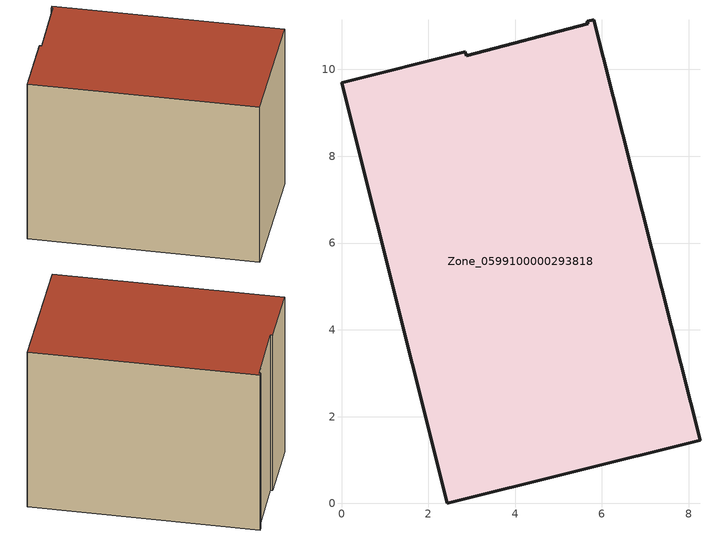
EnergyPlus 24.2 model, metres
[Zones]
Zone_0599100000293818
 floor ground (C_G): 5.66,11.11 5.81,11.15 8.26,1.46 2.44,0 0,9.69 2.85,10.41 2.88,10.31 5.67,11.05 z0
 wall outside (C_F): 2.44,0 8.26,1.46 5.81,11.15 5.66,11.11 5.67,11.05 2.88,10.31 2.85,10.41 0,9.69 2.44,0 z0:7.89
 roof outside (C_R): 5.81,11.15 5.66,11.11 5.67,11.05 2.88,10.31 2.85,10.41 0,9.69 2.44,0 8.26,1.46 z7.89
[BUILDING]
Pand.0599100000293818: North Axis=0; Terrain=City; Loads Convergence Tolerance Value=0.04; Temperature Convergence Tolerance Value=0.4; Solar Distribution=FullExterior; Maximum Number of Warmup Days=25; Minimum Number of Warmup Days=1
[Site:Location]
Rotterdam.The.Hague.AP_ZH_NLD Design_Conditions: Latitude=51.96; Longitude=4.45; Time Zone=1; Elevation=-4.5
[SITE:GROUNDTEMPERATURE:BUILDINGSURFACE]
18, 18, 18, 18, 18, 18, 18, 18, 18, 18, 18, 18
[MATERIAL] Thermal Absorptance=0.9; Solar Absorptance=0.7; Visible Absorptance=0.7
Name | Roughness | Thickness | Conductivity | Density | Specific Heat
G.TI.1975-1991 | MediumSmooth | 0.15 | 0.288461 | 540 | 1210
F.TI.1975-1991 | Rough | 0.3 | 0.230769 | 1920 | 840
R.TI.1975-1991 | MediumRough | 0.2 | 0.153846 | 1500 | 1000
[CONSTRUCTION]
C_G: G.TI.1975-1991
C_F: F.TI.1975-1991
C_R: R.TI.1975-1991
[ZONE]
Zone_0599100000293818: Type=1; Multiplier=1; Ceiling Height=Autocalculate; Volume=Autocalculate; Floor Area=autocalculate; Part of Total Floor Area=Yes
[ZONEINFILTRATION:DESIGNFLOWRATE]
Infil_Zone_0599100000293818: Zone or ZoneList or Space or SpaceList=Zone_0599100000293818; Schedule=AlwaysOn; Design Flow Rate Calculation Method=Flow/Area; Flow Rate per Floor Area=0.003; Constant Term Coefficient=1; Temperature Term Coefficient=0; Velocity Term Coefficient=0; Velocity Squared Term Coefficient=0
[HVACTEMPLATE:ZONE:IDEALLOADSAIRSYSTEM]
Zone_0599100000293818: Maximum Heating Supply Air Temperature=50; Minimum Cooling Supply Air Temperature=13; Maximum Heating Supply Air Humidity Ratio=0.0156; Minimum Cooling Supply Air Humidity Ratio=0.0077; Heating Limit=NoLimit; Cooling Limit=NoLimit; Dehumidification Control Type=ConstantSensibleHeatRatio; Cooling Sensible Heat Ratio=0.7; Dehumidification Setpoint=60; Humidification Control Type=None; Humidification Setpoint=30; Outdoor Air Method=None; Outdoor Air Flow Rate per Person=0.00944; Outdoor Air Flow Rate per Zone Floor Area=0; Outdoor Air Flow Rate per Zone=0; Demand Controlled Ventilation Type=None; Outdoor Air Economizer Type=NoEconomizer; Heat Recovery Type=None; Sensible Heat Recovery Effectiveness=0.7; Latent Heat Recovery Effectiveness=0.65
[ZONECONTROL:THERMOSTAT]
ThermostatControl_Zone_0599100000293818: Zone or ZoneList=Zone_0599100000293818; Control Type Schedule=DualSetpointControlType; Control 1=Thermostat_Zone_0599100000293818; Temperature Difference Between Cutout And Setpoint=0
[THERMOSTATSETPOINT:DUALSETPOINT]
Thermostat_Zone_0599100000293818: Heating Setpoint Temperature Schedule=HeatingSetpoint_Zone_0599100000293818; Cooling Setpoint Temperature Schedule=CoolingSetpoint_Zone_0599100000293818
[SCHEDULE:COMPACT]
HeatingSetpoint_Zone_0599100000293818: Through: 12/31, For: AllDays, Until: 24:00, 21
CoolingSetpoint_Zone_0599100000293818: Through: 12/31, For: AllDays, Until: 24:00, 24
DualSetpointControlType: Through: 12/31, For: AllDays, Until: 24:00, 4
AlwaysOn: Through: 12/31, For: AllDays, Until: 24:00, 1
